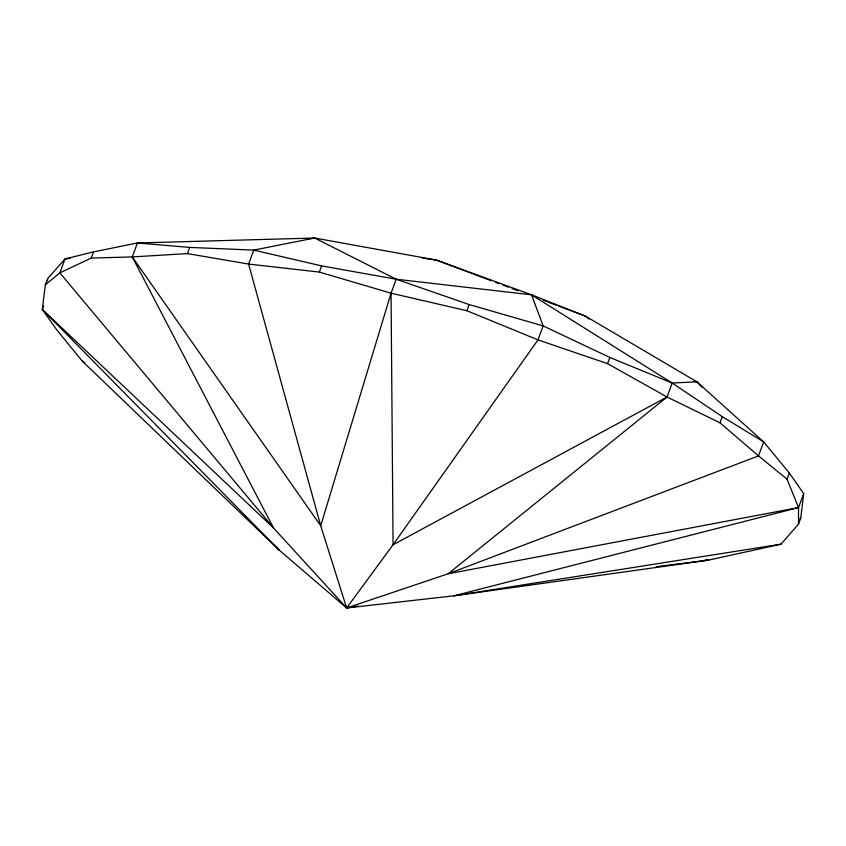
<?xml version="1.0" encoding="UTF-8"?>
<svg xmlns="http://www.w3.org/2000/svg" width="846" height="846" viewBox="0 0 846 846"><rect width="100%" height="100%" fill="white"/><g stroke="black" fill="none" stroke-linecap="round" stroke-linejoin="round"><path stroke-width="1.27" d="M798.476 524.171L798.539 507.579L803.7 493.62L789.307 472.988L763.684 441.94L696.829 381.789L585.464 316.14L531.563 294.831L436.441 260.082L314.67 238.022L137.454 242.971L93.483 251.907L65.015 258.918L47.609 278.694L45.324 284.869L42.3 309.477L56.777 329.877L82.316 361.157L279.148 550.069L346.638 607.978L453.816 595.827L708.546 560.126L780.985 544.179L798.476 524.171L800.771 517.985L803.7 493.62M47.588 280.798L47.609 278.694M70.229 258.231L65.015 258.918L59.844 272.877L273.533 527.999L346.638 607.978L448.2 573.757L758.513 455.899L763.684 441.94L722.273 416.623L672.189 383.048L531.563 294.831L396.224 279.233L391.053 293.192L320.719 525.8L346.638 607.978L358.122 606.074M276.663 547.002L279.148 550.069L42.3 309.477L43.59 305.988M45.324 284.869L59.844 272.877L91.199 258.083L93.483 251.907M42.3 309.477L273.533 527.999L132.283 256.93L137.454 242.971L142.562 243.204M91.199 258.083L132.283 256.93L187.421 253.599L189.705 247.413L253.758 250.109L321.628 265.898L396.224 279.233L469.16 304.549L543.153 325.911L609.85 357.467L672.189 383.048L696.829 381.789L702.265 387.468M187.421 253.599L248.597 264.068L319.333 272.074L321.628 265.898M319.333 272.074L391.053 293.192L466.876 310.725L469.16 304.549M780.985 544.179L453.816 595.827L798.539 507.579L787.023 479.164L758.513 455.899L719.978 422.799L667.029 397.007L607.555 363.653L609.85 357.467M798.539 507.579L448.2 573.757L667.029 397.007L672.189 383.048M719.978 422.799L722.273 416.623M787.023 479.164L789.307 472.988M799.851 518.757L800.771 517.985M667.029 397.007L393.073 544.75L346.638 607.978L345.612 605.577M306.971 239.08L309.53 238.731M656.263 566.683L708.546 560.126L705.289 559.83M137.454 242.971L189.705 247.413M422.714 258.157L436.441 260.082L463.217 270.16M694.228 381.409L696.829 381.789M607.555 363.653L537.993 339.88L466.876 310.725M464.38 270.593L472.533 273.66M473.697 274.093L481.839 277.16M483.003 277.604L491.156 280.671M495.809 282.416L499.309 283.727M502.799 285.049L508.615 287.238M512.116 288.549L517.932 290.738M543.544 300.372L547.045 301.694M548.208 302.128L556.351 305.195M558.677 306.072L585.464 316.14L589.006 319.132M396.224 279.233L314.67 238.022L253.758 250.109L248.597 264.068L320.719 525.8L132.283 256.93M82.316 361.157L84.907 362.723M531.563 294.831L543.153 325.911L537.993 339.88L393.073 544.75L391.053 293.192"/></g></svg>
